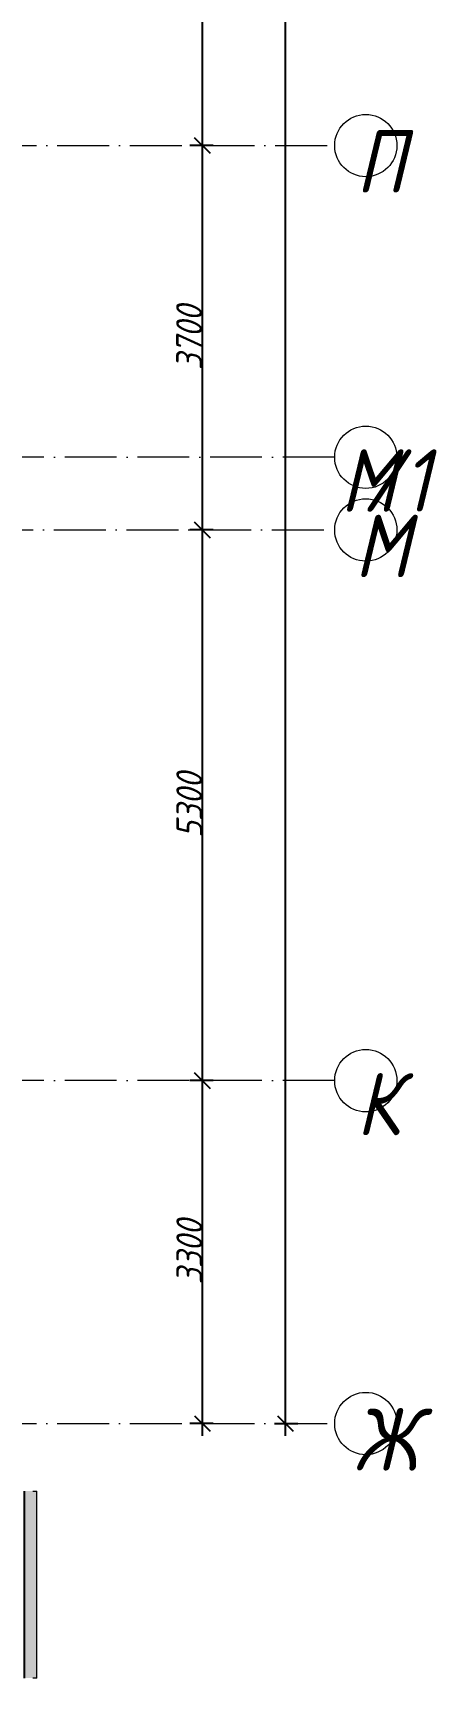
# Model space of a CAD drawing. Header units: millimetres. Extents: x -12989 to 629078, y -109036 to 555275.
# Drawn here: x 536814 to 540708, y 277623 to 293457 of the extents above; entities that cross this region are included whole.
import ezdxf

# ---------------------------------------------------------------- set-up
doc = ezdxf.new("R2010")
doc.units = ezdxf.units.MM
doc.linetypes.add('50_200_ШТРИХ_1Т_ш5_п1_п1_', pattern=[700, 500, -100, 0, -100])
for name, color, linetype, lineweight in [('A-____-____-DIMS', 7, 'Continuous', 9), ('A-GLAZ-____-OTLN', 7, 'Continuous', 9), ('S-GRID-____-IDEN', 7, 'Continuous', 9), ('S-GRID-____-OTLN-1', 7, '50_200_ШТРИХ_1Т_ш5_п1_п1_', 9)]:
    doc.layers.add(name, color=color, linetype=linetype, lineweight=lineweight)
doc.layers.add('A-GLAZ-____-OTLN-1', color=7, linetype='Continuous', lineweight=9, true_color=0xc0c0c0)
doc.styles.add('ISOCPEUR_I', font='isocpeui.ttf', dxfattribs={"width": 0.9, "height": 2.5})
doc.styles.add('ISOCPEUR_I_9', font='isocpeui.ttf', dxfattribs={"width": 0.9, "height": 250})
doc.dimstyles.new('ISO-2_5_0_9К_БОЛЬШОЙ_ОСИ', dxfattribs={"dimscale": 304.8, "dimtxt": 248.995294, "dimasz": 0.492126, "dimexe": 0.393701, "dimexo": 0, "dimgap": 0, "dimtad": 1, "dimdec": 0, "dimzin": 0, "dimdsep": 46, "dimtxsty": 'ISOCPEUR_I_9', "dimblk1": 'OBLIQUE', "dimblk2": 'OBLIQUE', "dimsah": 1, "dimcen": 0.09, "dimdle": 0.393701, "dimazin": 0, "dimtfac": 1, "dimtdec": 4, "dimtix": 1, "dimtmove": 0, "dimatfit": 3, "dimfxl": 1, "dimtvp": 1, "dimtolj": 1, "dimtzin": 0, "dimarcsym": 2})

# ---------------------------------------------------------------- blocks, each defined once
blk = doc.blocks.new('Отлив_СКБ - Отлив витража_120_НВФ-V210-АР1_План отверстий 1 этажа в осях 1-64_А-ГГ')
at = {"layer": 'A-GLAZ-____-OTLN-1'}
for points in [[(0, -2), (1800, -2), (1800, 0), (0, 0)], [(51, -120), (1800, -120), (1800, -2), (0, -2), (0, -120)]]:
    blk.add_hatch(color=256, dxfattribs=at).paths.add_polyline_path(points, flags=0)
at = {"layer": 'A-GLAZ-____-OTLN'}
for p, q in [((0, 0), (1800, 0)), ((1800, -2), (0, -2)), ((0, -120), (0, -83)), ((0, -120), (1800, -120)), ((1800, -83), (1800, -120))]:
    blk.add_line(p, q, dxfattribs=at)
blk = doc.blocks.new('Ось сетки - Круг_Ø6_00__ISO-2_5_0_9K_-25732049-АР1_План отверстий 1 этажа в осях 1-64_А-ГГ')
at = {"layer": 'S-GRID-____-IDEN'}
blk.add_circle((0, 0), 3, dxfattribs=at)
blk = doc.blocks.new('_Oblique')
at = {"color": 0, "linetype": 'ByBlock', "lineweight": -2}
blk.add_line((-0.5, -0.5), (0.5, 0.5), dxfattribs=at)
blk = doc.blocks.new('*D5782')
at = {"layer": 'A-____-____-DIMS', "color": 0, "lineweight": -2, "transparency": 16777216}
for p, q in [((538446, 298493), (538446, 292253)), ((538552, 298373), (538326, 298373)), ((538552, 292373), (538326, 292373))]:
    blk.add_line(p, q, dxfattribs=at)
at = {"layer": 'Defpoints', "color": 0, "transparency": 16777216}
for p in [(538552, 298373), (538446, 292373), (538552, 292373)]:
    blk.add_point(p, dxfattribs=at)
at = {"layer": 'A-____-____-DIMS', "color": 0, "lineweight": -2, "transparency": 16777216, "xscale": 150, "yscale": 150, "zscale": 150}
for p, rotation in [((538446, 298373), 90), ((538446, 292373), 270)]:
    blk.add_blockref('_Oblique', p, dxfattribs=dict(at, rotation=rotation))
at = {"layer": 'A-____-____-DIMS', "color": 0, "transparency": 16777216, "insert": (538321, 295373), "char_height": 250, "width": 758.48, "attachment_point": 5, "rotation": 90, "style": 'ISOCPEUR_I_9'}
blk.add_mtext('\\A1;6000', dxfattribs=at)
blk = doc.blocks.new('*D5783')
at = {"layer": 'A-____-____-DIMS', "color": 0, "lineweight": -2, "transparency": 16777216}
for p, q in [((538446, 292493), (538446, 288553)), ((538552, 292373), (538326, 292373)), ((538552, 288673), (538326, 288673))]:
    blk.add_line(p, q, dxfattribs=at)
at = {"layer": 'Defpoints', "color": 0, "transparency": 16777216}
for p in [(538552, 292373), (538446, 288673), (538552, 288673)]:
    blk.add_point(p, dxfattribs=at)
at = {"layer": 'A-____-____-DIMS', "color": 0, "lineweight": -2, "transparency": 16777216, "xscale": 150, "yscale": 150, "zscale": 150}
for p, rotation in [((538446, 292373), 90), ((538446, 288673), 270)]:
    blk.add_blockref('_Oblique', p, dxfattribs=dict(at, rotation=rotation))
at = {"layer": 'A-____-____-DIMS', "color": 0, "transparency": 16777216, "insert": (538319, 290523), "char_height": 250, "width": 758.48, "attachment_point": 5, "rotation": 90, "style": 'ISOCPEUR_I_9'}
blk.add_mtext('\\A1;3700', dxfattribs=at)
blk = doc.blocks.new('*D5784')
at = {"layer": 'A-____-____-DIMS', "color": 0, "lineweight": -2, "transparency": 16777216}
for p, q in [((538552, 288673), (538326, 288673)), ((538446, 288793), (538446, 283253)), ((538552, 283373), (538326, 283373))]:
    blk.add_line(p, q, dxfattribs=at)
at = {"layer": 'Defpoints', "color": 0, "transparency": 16777216}
for p in [(538552, 288673), (538446, 283373), (538552, 283373)]:
    blk.add_point(p, dxfattribs=at)
at = {"layer": 'A-____-____-DIMS', "color": 0, "lineweight": -2, "transparency": 16777216, "xscale": 150, "yscale": 150, "zscale": 150}
for p, rotation in [((538446, 288673), 90), ((538446, 283373), 270)]:
    blk.add_blockref('_Oblique', p, dxfattribs=dict(at, rotation=rotation))
at = {"layer": 'A-____-____-DIMS', "color": 0, "transparency": 16777216, "insert": (538321, 286023), "char_height": 250, "width": 758.48, "attachment_point": 5, "rotation": 90, "style": 'ISOCPEUR_I_9'}
blk.add_mtext('\\A1;5300', dxfattribs=at)
blk = doc.blocks.new('*D5785')
at = {"layer": 'A-____-____-DIMS', "color": 0, "lineweight": -2, "transparency": 16777216}
for p, q in [((538446, 283493), (538446, 279953)), ((538552, 283373), (538326, 283373)), ((538552, 280073), (538326, 280073))]:
    blk.add_line(p, q, dxfattribs=at)
at = {"layer": 'Defpoints', "color": 0, "transparency": 16777216}
for p in [(538552, 283373), (538446, 280073), (538552, 280073)]:
    blk.add_point(p, dxfattribs=at)
at = {"layer": 'A-____-____-DIMS', "color": 0, "lineweight": -2, "transparency": 16777216, "xscale": 150, "yscale": 150, "zscale": 150}
for p, rotation in [((538446, 283373), 90), ((538446, 280073), 270)]:
    blk.add_blockref('_Oblique', p, dxfattribs=dict(at, rotation=rotation))
at = {"layer": 'A-____-____-DIMS', "color": 0, "transparency": 16777216, "insert": (538321, 281723), "char_height": 250, "width": 758.48, "attachment_point": 5, "rotation": 90, "style": 'ISOCPEUR_I_9'}
blk.add_mtext('\\A1;3300', dxfattribs=at)
blk = doc.blocks.new('*D5786')
at = {"layer": 'A-____-____-DIMS', "color": 0, "lineweight": -2, "transparency": 16777216}
for p, q in [((539140, 313523), (539366, 313523)), ((539246, 279953), (539246, 313643)), ((539140, 280073), (539366, 280073))]:
    blk.add_line(p, q, dxfattribs=at)
at = {"layer": 'Defpoints', "color": 0, "transparency": 16777216}
for p in [(539140, 313523), (539246, 313523), (539140, 280073)]:
    blk.add_point(p, dxfattribs=at)
at = {"layer": 'A-____-____-DIMS', "color": 0, "lineweight": -2, "transparency": 16777216, "xscale": 150, "yscale": 150, "zscale": 150}
for p, rotation in [((539246, 313523), 90), ((539246, 280073), 270)]:
    blk.add_blockref('_Oblique', p, dxfattribs=dict(at, rotation=rotation))
at = {"layer": 'A-____-____-DIMS', "color": 0, "transparency": 16777216, "insert": (539121, 296798), "char_height": 250, "width": 971.08, "attachment_point": 5, "rotation": 90, "style": 'ISOCPEUR_I_9'}
blk.add_mtext('\\A1;33450', dxfattribs=at)

msp = doc.modelspace()

# ---------------------------------------------------------------- linework, layer by layer
at = {"layer": 'S-GRID-____-OTLN-1'}
for p, q in [((508344.5407, 292372.5335), (539721.0501, 292372.5335)), ((539721.0501, 289372.5335), (508344.5407, 289372.5335)), ((520913.3109, 288672.5335), (539721.0501, 288672.5335)), ((539721.0501, 283372.5335), (508344.5407, 283372.5335)), ((508344.5407, 280072.5335), (539721.0501, 280072.5335))]:
    msp.add_line(p, q, dxfattribs=at)

# ---------------------------------------------------------------- block references
at = {"layer": 'A-GLAZ-____-OTLN', "rotation": 90}
msp.add_blockref('Отлив_СКБ - Отлив витража_120_НВФ-V210-АР1_План отверстий 1 этажа в осях 1-64_А-ГГ', (536730.3109, 277622.5335), dxfattribs=at)
at = {"layer": 'S-GRID-____-IDEN', "xscale": 99.99999999999993, "yscale": 99.99999999999993, "zscale": 99.99999999999993}
for p, rotation in [((540021.0501, 292372.5335), 269.9999999999996), ((540021.0501, 289372.5335), 89.9999999999998), ((540021.0501, 288672.5335), 269.9999999999996), ((540021.0501, 283372.5335), 89.9999999999998), ((540021.0501, 280072.5335), 269.9999999999996)]:
    msp.add_blockref('Ось сетки - Круг_Ø6_00__ISO-2_5_0_9K_-25732049-АР1_План отверстий 1 этажа в осях 1-64_А-ГГ', p, dxfattribs=dict(at, rotation=rotation))

# ---------------------------------------------------------------- texts
at = {"layer": 'S-GRID-____-IDEN', "char_height": 600, "attachment_point": 1, "style": 'ISOCPEUR_I'}
for s, insert, width in [('\\fISOCPEUR|b0|i1|c204|p34|;\\W.9;П', (539923.0705, 292519.166), 223.670812), ('\\fISOCPEUR|b0|i1|c204|p34|;\\W.9;М', (539773.4296, 289448.6094), 252.531562), ('/1', (539981.7889, 289448.6094), 346.329), ('\\fISOCPEUR|b0|i1|c204|p34|;\\W.9;М', (539911.3705, 288819.166), 252.531562), ('\\fISOCPEUR|b0|i1|c204|p34|;\\W.9;К', (539928.2296, 283448.6094), 223.670812), ('\\fISOCPEUR|b0|i1|c204|p34|;\\W.9;Ж', (539899.2205, 280219.166), 281.392312)]:
    msp.add_mtext(s, dxfattribs=dict(at, insert=insert, width=width))

# ---------------------------------------------------------------- dimensions: what is measured, and where the dimension line sits
at = {"layer": 'A-____-____-DIMS'}
for base, p1, p2, override, picture, middle in [((539245.8442, 313522.5335), (539139.7782, 280072.5335), (539139.7782, 313522.5335), {"dimpost": '<>', "dimfxl": 33450}, '*D5786', (539120.8442, 296797.5335)), ((538445.8442, 292372.5335), (538551.9102, 298372.5335), (538551.9102, 292372.5335), {"dimpost": '<>', "dimfxl": 6000}, '*D5782', (538320.8442, 295372.5335)), ((538445.8442, 288672.5335), (538551.9102, 292372.5335), (538551.9102, 288672.5335), {"dimpost": '<>', "dimfxl": 3700}, '*D5783', (538319.2343, 290522.5335)), ((538445.8442, 283372.5335), (538551.9102, 288672.5335), (538551.9102, 283372.5335), {"dimpost": '<>', "dimfxl": 5300}, '*D5784', (538320.8442, 286022.5335)), ((538445.8442, 280072.5335), (538551.9102, 283372.5335), (538551.9102, 280072.5335), {"dimpost": '<>', "dimfxl": 3300}, '*D5785', (538320.8442, 281722.5335))]:
    dim = msp.add_linear_dim(base=base, p1=p1, p2=p2, angle=90, dimstyle='ISO-2_5_0_9К_БОЛЬШОЙ_ОСИ', override=override, dxfattribs=at)
    dim.commit()
    dim.dimension.update_dxf_attribs({"geometry": picture, "text_midpoint": middle})

doc.saveas('drawing.dxf')
